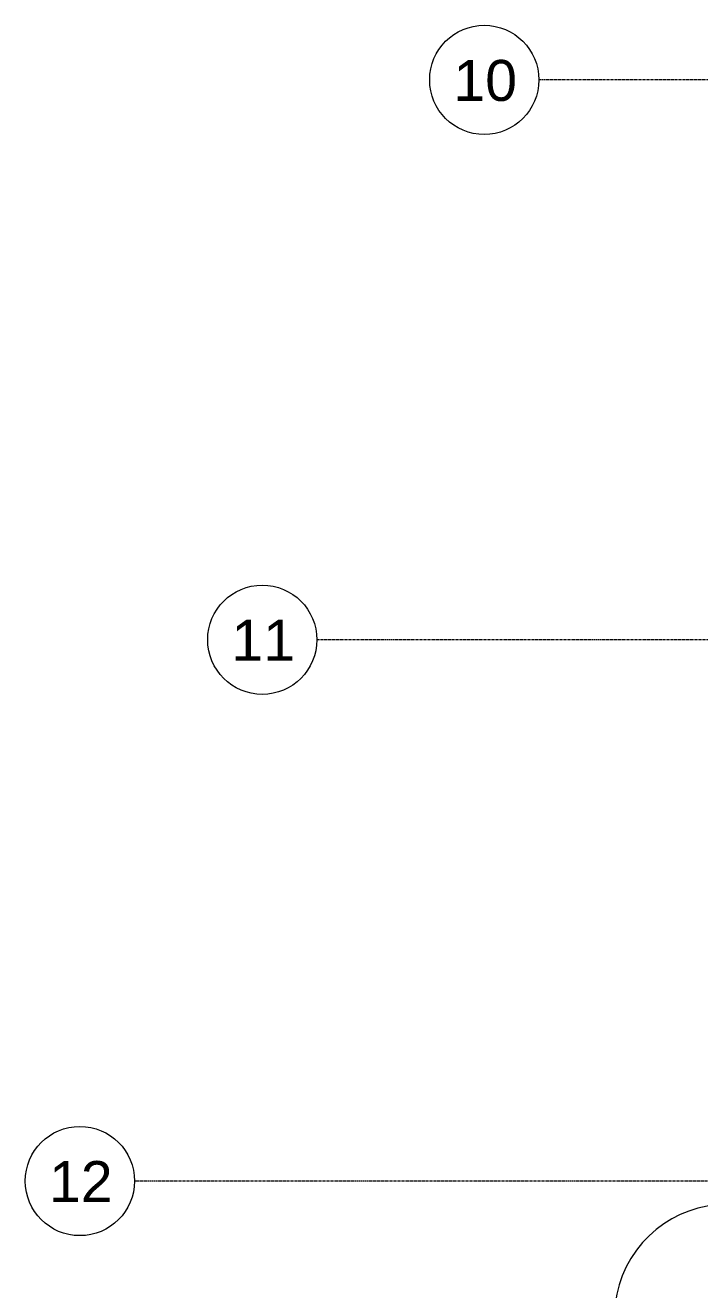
# Model space of a CAD drawing. Header units: inches. Extents: x -2349 to 1043, y -456 to 2193.
# Drawn here: x -2258.9 to -2110.7, y 347.2 to 625 of the extents above; entities that cross this region are included whole.
import ezdxf

# ---------------------------------------------------------------- set-up
doc = ezdxf.new("R2010")
doc.units = ezdxf.units.IN
doc.header["$MEASUREMENT"] = 0
doc.linetypes.add('Grid Line 1_2_', pattern=[0.875, 0.5, -0.125, 0.125, -0.125])
for name, color, linetype, lineweight in [('G-ANNO-REVC', 71, 'Continuous', 9), ('S-GRID', 1, 'Continuous', 9), ('S-GRID-IDEN', 1, 'Continuous', 9)]:
    doc.layers.add(name, color=color, linetype=linetype, lineweight=lineweight)
doc.styles.add('Swis721 Lt BT', font='swissl.ttf', dxfattribs={"height": 9})

# ---------------------------------------------------------------- blocks, each defined once
blk = doc.blocks.new('Grid - Grid Head - Circle-50561-7TH FLOOR POWER _ SIGNAL')
at = {"layer": 'S-GRID-IDEN'}
blk.add_circle((0, 0), 0.125, dxfattribs=at)
blk = doc.blocks.new('Family - ___-9745694-7TH FLOOR POWER _ SIGNAL')
at = {"layer": 'G-ANNO-REVC'}
blk.add_arc((-2104.65, 341.1), 24.82, 71.0831, 225.8743, dxfattribs=at)

msp = doc.modelspace()

# ---------------------------------------------------------------- linework, layer by layer
at = {"layer": 'S-GRID', "linetype": 'Grid Line 1_2_'}
for p, q in [((-1994.93, 613), (-2146.04, 613)), ((-2033.37, 490), (-2194.83, 490)), ((-2078.46, 371.07), (-2234.92, 371.07))]:
    msp.add_line(p, q, dxfattribs=at)

# ---------------------------------------------------------------- block references
at = {"layer": 'G-ANNO-REVC'}
msp.add_blockref('Family - ___-9745694-7TH FLOOR POWER _ SIGNAL', (0, 0), dxfattribs=at)
at = {"layer": 'S-GRID-IDEN', "xscale": 95.99999999999994, "yscale": 95.99999999999994, "zscale": 95.99999999999994}
for p, rotation in [((-2158.04, 613), 89.99999999999984), ((-2206.83, 490), 89.9999999999998), ((-2246.92, 371.07), 89.99999999999982)]:
    msp.add_blockref('Grid - Grid Head - Circle-50561-7TH FLOOR POWER _ SIGNAL', p, dxfattribs=dict(at, rotation=rotation))

# ---------------------------------------------------------------- texts
at = {"layer": 'S-GRID-IDEN', "char_height": 9, "width": 16.362, "attachment_point": 1, "style": 'Swis721 Lt BT'}
for s, insert in [('10', (-2164.82, 617.38)), ('11', (-2213.61, 494.38)), ('12', (-2253.7, 375.45))]:
    msp.add_mtext(s, dxfattribs=dict(at, insert=insert))

doc.saveas('drawing.dxf')
